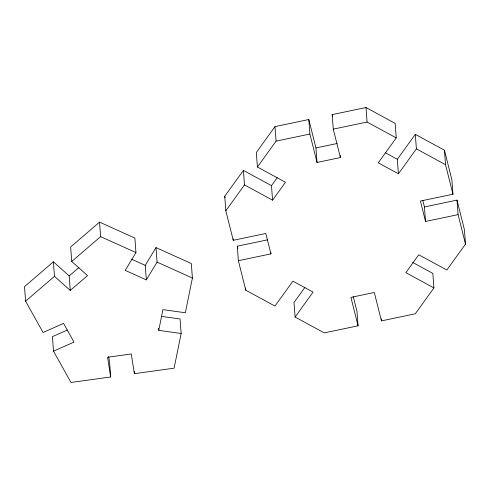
<?xml version="1.0" encoding="UTF-8"?>
<svg xmlns="http://www.w3.org/2000/svg" width="490" height="490" viewBox="0 0 490 490"><rect width="100%" height="100%" fill="white"/><g stroke="black" fill="none" stroke-linecap="round" stroke-linejoin="round"><path stroke-width="0.73" d="M110.691 376.969L107.573 357.247L131.283 353.964L134.401 373.686L174.097 368.186L181.147 333.482L158.723 330.364L162.937 309.631L185.355 312.755L192.405 278.05L191.314 263.534L155.979 247.591L145.242 265.384L146.332 279.9L125.226 270.376L135.963 252.583L134.873 238.067L99.537 222.117L70.646 246.966L71.736 261.482L87.52 275.601L70.26 290.441L54.482 276.323L53.392 261.807L24.5 286.656L25.59 301.172L43.071 332.471L63.565 323.406L74.008 342.106L53.514 351.171L70.995 382.47L110.691 376.969L109.601 362.453L108.676 356.61M146.332 279.9L157.07 262.107L155.979 247.591M353.308 296.707L356.971 311.285L358.061 325.801L324.245 332.888L295.096 317.036L313.073 292.114L292.916 281.15L274.939 306.072L245.784 290.215L238.373 260.704L270.933 253.875L265.807 233.473L233.246 240.296L225.835 210.786L224.739 196.27L243.407 170.385L271.478 185.655L272.569 200.171L244.498 184.901L243.407 170.385M340.244 155.373L340.409 157.553L317.03 162.453L315.94 147.937L308.798 119.523L274.982 126.61L256.319 152.494L257.409 167.01L285.48 182.274L272.569 200.171M225.835 210.786L244.498 184.901M257.409 167.01L276.078 141.126L274.982 126.61M271.478 185.655L277.267 177.631M340.409 157.553L333.274 129.133L332.177 114.617L365.993 107.531L395.148 123.382L396.238 137.898L378.262 162.821L398.419 173.785L416.396 148.862L415.306 134.346L444.454 150.197L451.866 179.714L452.962 194.23L420.402 201.053L425.528 221.462L458.089 214.632L456.992 200.116L424.438 206.945L425.528 221.462M304.964 287.324L294.006 302.52L295.096 317.036M398.419 173.785L397.329 159.268L415.306 134.346M412.782 262.505L432.835 273.408L433.926 287.924L415.257 313.808L381.441 320.895L374.305 292.481L350.92 297.381L358.061 325.801M456.992 200.116L464.41 229.632L465.5 244.149L446.831 270.027L418.76 254.763L405.855 272.661L433.926 287.924M25.59 301.172L54.482 276.323M71.736 261.482L100.628 236.633L99.537 222.117M70.26 290.441L69.17 275.925L78.951 267.516M67.455 330.003L52.424 336.655L53.514 351.171M276.078 141.126L309.888 134.033L308.798 119.523M333.274 129.133L367.084 122.041L396.238 137.898M315.94 147.937L337.126 143.496M238.373 260.704L237.282 246.188L267.62 239.824M161.369 316.369L180.05 318.966L181.147 333.482M100.628 236.633L135.963 252.583M157.07 262.107L192.405 278.05M131.62 259.241L145.242 265.384M416.396 148.862L445.545 164.714L452.962 194.23M385.232 152.69L397.329 159.268M53.392 261.807L69.17 275.925M458.089 214.632L465.5 244.149M422.79 200.386L424.438 206.945M332.177 114.617L332.545 116.075M309.888 134.033L317.03 162.453M224.739 196.27L225.112 197.746M237.282 246.188L237.84 248.399M444.454 150.197L445.545 164.714M365.993 107.531L367.084 122.041M381.281 318.721L381.441 320.895M270.823 252.424L270.933 253.875M245.625 288.04L245.784 290.215M233.136 238.844L233.246 240.296M158.564 328.184L158.723 330.364M134.236 371.506L134.401 373.686"/></g></svg>
